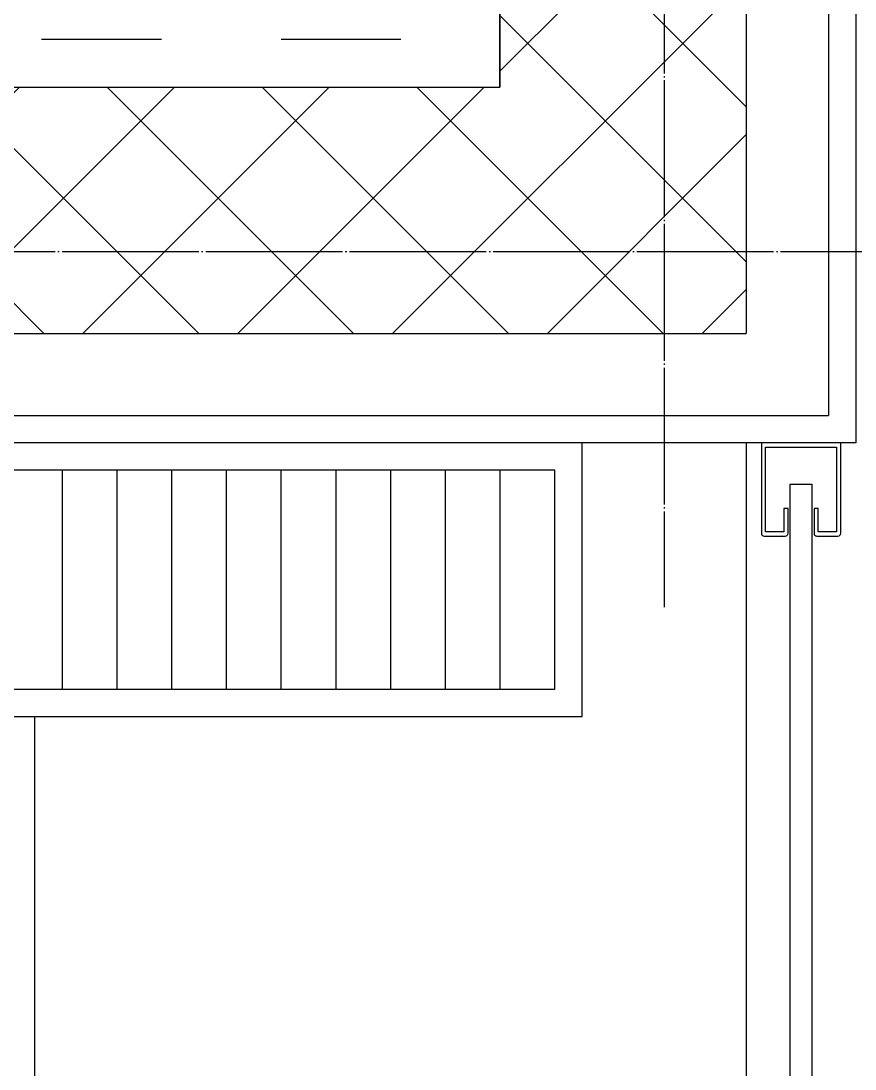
# Model space of a CAD drawing. Header units: millimetres. Extents: x 0 to 179493, y -203649 to 469211.
# Drawn here: x 149863.6 to 150168.4, y 49827.3 to 50210.3 of the extents above; entities that cross this region are included whole.
import ezdxf

# ---------------------------------------------------------------- set-up
doc = ezdxf.new("R2010")
doc.units = ezdxf.units.MM
doc.linetypes.add('X-평면도(기본형)$0$CEN', pattern=[52.5, 50, -1, 0.5, -1])
for name, color, linetype, true_color in [('X-평면도(기본형)$0$40HAT', 9, 'Continuous', 0x808080), ('X-평면도(기본형)$0$CEN', 1, 'X-평면도(기본형)$0$CEN', 0xff0000), ('X-평면도(기본형)$0$FIN', 9, 'Continuous', 0x808080), ('X-평면도(기본형)$0$FUR', 6, 'Continuous', 0xff00ff), ('X-평면도(기본형)$0$MC', 7, 'Continuous', 0x7f7fff), ('X-평면도(기본형)$0$TIL', 5, 'Continuous', 0x0000ff), ('X-평면도(기본형)$0$W2', 3, 'Continuous', 0x00ff00), ('X-평면도(기본형)$0$설비OPEN', 9, 'Continuous', 0x808080)]:
    doc.layers.add(name, color=color, linetype=linetype, true_color=true_color)

# ---------------------------------------------------------------- blocks, each defined once
blk = doc.blocks.new('X-평면도(기본형)$0$A$C019C01BD')
at = {"layer": 'X-평면도(기본형)$0$FUR', "color": 4, "ltscale": 3, "true_color": 0x00ffff}
blk.add_line((483.13, 1200.3), (483.13, 0.3), dxfattribs=at)
at = {"layer": 'X-평면도(기본형)$0$FUR', "color": 8, "true_color": 0x808080}
for p, q in [((488.63, 1200.3), (488.63, 1167.3)), ((517.63, 1167.3), (517.63, 1200.3)), ((498.38, 1176.3), (496.88, 1176.3)), ((496.88, 1176.3), (496.88, 1167.8)), ((498.38, 1167.3), (498.38, 1176.3)), ((507.88, 1176.3), (507.88, 1167.3)), ((509.38, 1176.3), (507.88, 1176.3)), ((509.38, 1167.8), (509.38, 1176.3)), ((489.63, 1166.3), (497.38, 1166.3)), ((496.88, 1167.8), (490.13, 1167.8)), ((508.88, 1166.3), (516.63, 1166.3)), ((516.13, 1167.8), (509.38, 1167.8))]:
    blk.add_line(p, q, dxfattribs=at)
for points in [[(490.13, 1167.8), (490.13, 1198.8), (516.13, 1198.8), (516.13, 1167.8)], [(499.13, 636.61), (499.13, 1185.3), (507.13, 1185.3), (507.13, 636.61)]]:
    blk.add_lwpolyline(points, dxfattribs=at)
for centre, start, end in [((489.63, 1167.3), 180, 270), ((497.38, 1167.3), 270, 0), ((508.88, 1167.3), 180, 270), ((516.63, 1167.3), 270, 0)]:
    blk.add_arc(centre, 1, start, end, dxfattribs=at)
blk = doc.blocks.new('X-평면도(기본형)$0$T1')
at = {"layer": 'X-평면도(기본형)$0$FUR', "color": 8, "true_color": 0x808080}
for p, q in [((10, 190), (90, 190)), ((10, 170), (90, 170)), ((10, 150), (90, 150)), ((10, 130), (90, 130)), ((10, 110), (90, 110)), ((10, 90), (90, 90)), ((10, 70), (90, 70)), ((10, 50), (90, 50)), ((10, 30), (90, 30))]:
    blk.add_line(p, q, dxfattribs=at)
at = {"layer": 'X-평면도(기본형)$0$FUR'}
for points in [[(100, 270.92), (100, 0), (0, 0), (0, 700), (100, 700), (100, 487.43)], [(90, 270.87), (90, 10), (10, 10), (10, 238.22)]]:
    blk.add_lwpolyline(points, dxfattribs=at)
blk = doc.blocks.new('X-평면도(기본형)$0$BA23502100')
at = {"layer": 'X-평면도(기본형)$0$MC'}
blk.add_lwpolyline([(500, 2350), (1700, 2350), (1700, 1450), (2100, 1450), (2100, 0), (0, 0), (0, 1450), (500, 1450)], close=True, dxfattribs=at)
at = {"layer": 'X-평면도(기본형)$0$TIL'}
blk.add_line((600, 1750), (1700, 1750), dxfattribs=at)
at = {"layer": 'X-평면도(기본형)$0$FUR'}
blk.add_blockref('X-평면도(기본형)$0$T1', (500, 1550), dxfattribs=at)
at = {"layer": 'X-평면도(기본형)$0$FUR', "linetype": 'ByBlock', "xscale": -1, "rotation": 90.00000000000001}
blk.add_blockref('X-평면도(기본형)$0$A$C019C01BD', (1700.3, 1973.13), dxfattribs=at)

msp = doc.modelspace()

# ---------------------------------------------------------------- hatches: boundary and pattern name
at = {"layer": 'X-평면도(기본형)$0$40HAT'}
h = msp.add_hatch(dxfattribs=at)
h.set_pattern_fill('H3', color=256, scale=40, style=0, pattern_type=2)
h.set_pattern_definition([(315, (-346622.983, -110113.196), (28.2842712, 28.2842712), []), (45, (-346622.983, -110113.196), (-28.2842712, 28.2842712), [])])
h.paths.add_polyline_path([(151658.63, 50596.08), (151658.63, 50686.08), (150038.63, 50686.08), (150038.63, 50186.08), (149138.63, 50186.08), (149138.63, 48816.08), (148418.63, 48816.08), (148418.63, 48706.08), (150018.63, 48706.08), (150018.63, 48206.08), (150228.63, 48206.08), (150228.63, 48416.08), (150128.63, 48416.08), (150128.63, 48816.08), (149228.63, 48816.08), (149228.63, 50096.08), (150128.63, 50096.08), (150128.63, 50596.08)], flags=0)
at = {"layer": 'X-평면도(기본형)$0$설비OPEN'}
h = msp.add_hatch(dxfattribs=at)
h.set_pattern_fill('DASH', color=256, scale=350, style=0, pattern_type=2)
h.set_pattern_definition([(0, (-78241.37, -94783.922), (43.75, 43.75), [43.75, -43.75])])
h.paths.add_polyline_path([(150038.63, 50186.08), (150038.63, 50696.08), (148408.63, 50696.08), (148408.63, 48816.08), (149138.63, 48816.08), (149138.63, 50186.08)], flags=0)

# ---------------------------------------------------------------- linework, layer by layer
at = {"layer": 'X-평면도(기본형)$0$CEN'}
for p, q in [((150098.63, 50976.08), (150098.63, 49996.08)), ((149038.63, 50126.08), (150228.63, 50126.08))]:
    msp.add_line(p, q, dxfattribs=at)
at = {"layer": 'X-평면도(기본형)$0$FIN'}
for p in [(150158.63, 50566.08), (149258.63, 50066.08)]:
    msp.add_line(p, (150158.63, 50066.08), dxfattribs=at)
at = {"layer": 'X-평면도(기본형)$0$W2'}
for p, q in [((150038.63, 50686.08), (150038.63, 50186.08)), ((150128.63, 50596.08), (150128.63, 50096.08)), ((149138.63, 50186.08), (150038.63, 50186.08)), ((149228.63, 50096.08), (150128.63, 50096.08))]:
    msp.add_line(p, q, dxfattribs=at)
at = {"layer": 'X-평면도(기본형)$0$설비OPEN'}
msp.add_lwpolyline([(150038.63, 50186.08), (150038.63, 50696.08), (148408.63, 50696.08), (148408.63, 48816.08), (149138.63, 48816.08), (149138.63, 50186.08)], close=True, dxfattribs=at)

# ---------------------------------------------------------------- block references
at = {"layer": 'X-평면도(기본형)$0$TIL', "xscale": -1, "rotation": 90}
msp.add_blockref('X-평면도(기본형)$0$BA23502100', (151618.63, 50556.08), dxfattribs=at)

doc.saveas('drawing.dxf')
